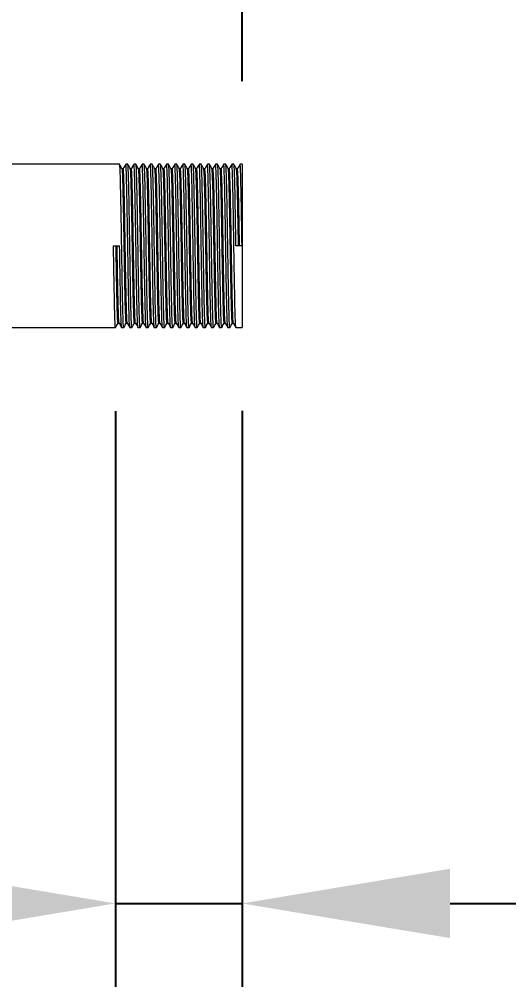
# Model space of a CAD drawing. Header units: millimetres. Extents: x 863 to 4626, y 388 to 3036.
# Drawn here: x 4273 to 4390.6, y 2081.7 to 2314.2 of the extents above; entities that cross this region are included whole.
import ezdxf

# ---------------------------------------------------------------- set-up
doc = ezdxf.new("R2010")
doc.units = ezdxf.units.MM
doc.linetypes.add('SLD-Solid', pattern=[0])
doc.styles.add('GENISO', font='geniso.shx', dxfattribs={"oblique": 15})
doc.dimstyles.new('Scale', dxfattribs={"dimscale": 20, "dimtxt": 2.5, "dimasz": 2.5, "dimexe": 1, "dimexo": 1, "dimgap": 0.8, "dimtad": 1, "dimdec": 0, "dimzin": 0, "dimtxsty": 'GENISO', "dimcen": 2.5, "dimclrd": 1, "dimclre": 1, "dimclrt": 7, "dimadec": 0, "dimazin": 0, "dimtfac": 1, "dimtdec": 0, "dimtmove": 0, "dimatfit": 3, "dimfxl": 1, "dimtzin": 0, "dimlwd": -1, "dimlwe": -1, "dimarcsym": 0})

# ---------------------------------------------------------------- blocks, each defined once
blk = doc.blocks.new('*D8')
at = {"color": 1, "transparency": 16777216}
for p, q in [((1080.58, 2299.35), (1080.58, 2488.01)), ((4326.51, 2299.35), (4326.51, 2488.01)), ((4276.51, 2468.01), (1130.58, 2468.01))]:
    blk.add_line(p, q, dxfattribs=at)
for points in [[(1130.58, 2476.34), (1130.58, 2459.67), (1080.58, 2468.01)], [(4276.51, 2476.34), (4276.51, 2459.67), (4326.51, 2468.01)]]:
    blk.add_solid(points, dxfattribs=at)
at = {"layer": 'Defpoints', "color": 0, "transparency": 16777216}
for p in [(1080.58, 2468.01), (1080.58, 2279.35), (4326.51, 2279.35)]:
    blk.add_point(p, dxfattribs=at)
at = {"color": 7, "transparency": 16777216, "insert": (2703.55, 2509.01), "char_height": 50, "attachment_point": 5, "style": 'GENISO'}
blk.add_mtext('3246', dxfattribs=at)
blk = doc.blocks.new('*D11')
at = {"color": 1, "transparency": 16777216}
for p, q in [((4296.1, 2219.99), (4296.1, 2081.74)), ((4326.51, 2220.12), (4326.51, 2081.74)), ((4246.1, 2101.74), (4196.1, 2101.74)), ((4296.1, 2101.74), (4326.51, 2101.74)), ((4376.51, 2101.74), (4524.94, 2101.74))]:
    blk.add_line(p, q, dxfattribs=at)
for points in [[(4246.1, 2110.08), (4246.1, 2093.41), (4296.1, 2101.74)], [(4376.51, 2110.08), (4376.51, 2093.41), (4326.51, 2101.74)]]:
    blk.add_solid(points, dxfattribs=at)
at = {"layer": 'Defpoints', "color": 0, "transparency": 16777216}
for p in [(4296.1, 2239.99), (4326.51, 2240.12), (4296.1, 2101.74)]:
    blk.add_point(p, dxfattribs=at)
at = {"color": 7, "transparency": 16777216, "insert": (4475.73, 2142.74), "char_height": 50, "attachment_point": 5, "style": 'GENISO'}
blk.add_mtext('30', dxfattribs=at)

msp = doc.modelspace()

# ---------------------------------------------------------------- linework, layer by layer
at = {"color": 3, "linetype": 'SLD-Solid', "lineweight": 0}
for p, q in [((4297.09, 2279.35), (1135.49, 2279.35)), ((4297.95, 2278.29), (4297.71, 2278.29)), ((4299.06, 2279.35), (4298.57, 2279.35)), ((4299.91, 2278.29), (4299.67, 2278.29)), ((4301.02, 2279.35), (4300.53, 2279.35)), ((4301.88, 2278.29), (4301.64, 2278.29)), ((4302.98, 2279.35), (4302.49, 2279.35)), ((4303.84, 2278.29), (4303.6, 2278.29)), ((4304.94, 2279.35), (4304.45, 2279.35)), ((4305.8, 2278.29), (4305.56, 2278.29)), ((4306.9, 2279.35), (4306.41, 2279.35)), ((4307.76, 2278.29), (4307.52, 2278.29)), ((4308.86, 2279.35), (4308.37, 2279.35)), ((4309.72, 2278.29), (4309.48, 2278.29)), ((4310.82, 2279.35), (4310.33, 2279.35)), ((4311.68, 2278.29), (4311.44, 2278.29)), ((4312.79, 2279.35), (4312.29, 2279.35)), ((4313.64, 2278.29), (4313.4, 2278.29)), ((4314.75, 2279.35), (4314.26, 2279.35)), ((4315.6, 2278.29), (4315.36, 2278.29)), ((4316.71, 2279.35), (4316.22, 2279.35)), ((4317.57, 2278.29), (4317.33, 2278.29)), ((4318.67, 2279.35), (4318.18, 2279.35)), ((4319.53, 2278.29), (4319.29, 2278.29)), ((4320.63, 2279.35), (4320.14, 2279.35)), ((4321.49, 2278.29), (4321.25, 2278.29)), ((4322.59, 2279.35), (4322.1, 2279.35)), ((4323.45, 2278.29), (4323.21, 2278.29)), ((4324.55, 2279.35), (4324.06, 2279.35)), ((4325.41, 2278.29), (4325.17, 2278.29)), ((4326.51, 2279.35), (4326.02, 2279.35)), ((4326.51, 2279.35), (4326.51, 2259.73)), ((4295.62, 2259.73), (4297.09, 2259.73)), ((4326.51, 2259.73), (4325.04, 2259.73)), ((4326.51, 2259.73), (4326.51, 2240.12)), ((4296.73, 2241.18), (4296.97, 2241.18)), ((4298.69, 2241.18), (4298.93, 2241.18)), ((4300.65, 2241.18), (4300.89, 2241.18)), ((4302.61, 2241.18), (4302.85, 2241.18)), ((4304.57, 2241.18), (4304.81, 2241.18)), ((4306.53, 2241.18), (4306.77, 2241.18)), ((4308.49, 2241.18), (4308.74, 2241.18)), ((4310.46, 2241.18), (4310.7, 2241.18)), ((4312.42, 2241.18), (4312.66, 2241.18)), ((4314.38, 2241.18), (4314.62, 2241.18)), ((4316.34, 2241.18), (4316.58, 2241.18)), ((4318.3, 2241.18), (4318.54, 2241.18)), ((4320.26, 2241.18), (4320.5, 2241.18)), ((4322.22, 2241.18), (4322.46, 2241.18)), ((4324.19, 2241.18), (4324.43, 2241.18)), ((1134.51, 2240.12), (4296.11, 2240.12)), ((4297.58, 2240.12), (4298.08, 2240.12)), ((4299.55, 2240.12), (4300.04, 2240.12)), ((4301.51, 2240.12), (4302, 2240.12)), ((4303.47, 2240.12), (4303.96, 2240.12)), ((4305.43, 2240.12), (4305.92, 2240.12)), ((4307.39, 2240.12), (4307.88, 2240.12)), ((4309.35, 2240.12), (4309.84, 2240.12)), ((4311.31, 2240.12), (4311.8, 2240.12)), ((4313.28, 2240.12), (4313.77, 2240.12)), ((4315.24, 2240.12), (4315.73, 2240.12)), ((4317.2, 2240.12), (4317.69, 2240.12)), ((4319.16, 2240.12), (4319.65, 2240.12)), ((4321.12, 2240.12), (4321.61, 2240.12)), ((4323.08, 2240.12), (4323.57, 2240.12)), ((4325.04, 2240.12), (4326.51, 2240.12))]:
    msp.add_line(p, q, dxfattribs=at)
for points, knots in [([(4298.08, 2240.18), (4298.08, 2240.16), (4298.06, 2239.99), (4298.01, 2240.42), (4297.95, 2241.49), (4297.89, 2243.32), (4297.83, 2245.78), (4297.77, 2248.77), (4297.71, 2252.18), (4297.65, 2255.89), (4297.58, 2259.73), (4297.53, 2263.58), (4297.46, 2267.29), (4297.4, 2270.7), (4297.34, 2273.69), (4297.28, 2276.15), (4297.22, 2277.96), (4297.16, 2279.13), (4297.12, 2279.27), (4297.09, 2279.35)], [0, 0, 0, 0, 0.008947, 0.071198, 0.132561, 0.194668, 0.257017, 0.318484, 0.380399, 0.442797, 0.504473, 0.56615, 0.628547, 0.690462, 0.75193, 0.814279, 0.876385, 0.937748, 1, 1, 1, 1]), ([(4297.72, 2278.28), (4297.61, 2278.45), (4297.41, 2278.81), (4297.21, 2279.16), (4297.1, 2279.34)], [0, 0, 0, 0, 0.499996, 1, 1, 1, 1]), ([(4298.69, 2241.18), (4298.66, 2241.31), (4298.61, 2241.55), (4298.53, 2243.5), (4298.44, 2246.46), (4298.36, 2250.36), (4298.28, 2254.87), (4298.2, 2259.73), (4298.12, 2264.59), (4298.03, 2269.11), (4297.95, 2273.01), (4297.87, 2275.96), (4297.79, 2277.86), (4297.74, 2278.1), (4297.72, 2278.22)], [0, 0, 0, 0, 0.084329, 0.167991, 0.252669, 0.336169, 0.42073, 0.504714, 0.588698, 0.673259, 0.756759, 0.841436, 0.925098, 1, 1, 1, 1]), ([(4298.56, 2279.34), (4298.45, 2279.16), (4298.25, 2278.81), (4298.05, 2278.46), (4297.95, 2278.29)], [0, 0, 0, 0, 0.503949, 1, 1, 1, 1]), ([(4298.92, 2241.25), (4298.9, 2241.37), (4298.85, 2241.61), (4298.77, 2243.51), (4298.69, 2246.46), (4298.61, 2250.36), (4298.52, 2254.87), (4298.44, 2259.73), (4298.36, 2264.59), (4298.28, 2269.11), (4298.2, 2273.01), (4298.11, 2275.97), (4298.04, 2277.92), (4297.98, 2278.16), (4297.95, 2278.29)], [0, 0, 0, 0, 0.074902, 0.158564, 0.243241, 0.326741, 0.411302, 0.495286, 0.57927, 0.663831, 0.747331, 0.832009, 0.915671, 1, 1, 1, 1]), ([(4299.54, 2240.18), (4299.52, 2240.24), (4299.48, 2240.39), (4299.42, 2241.51), (4299.36, 2243.32), (4299.3, 2245.78), (4299.24, 2248.77), (4299.18, 2252.18), (4299.12, 2255.89), (4299.06, 2259.73), (4299, 2263.58), (4298.93, 2267.29), (4298.87, 2270.7), (4298.81, 2273.69), (4298.75, 2276.15), (4298.69, 2277.98), (4298.63, 2279.05), (4298.58, 2279.47), (4298.56, 2279.31), (4298.56, 2279.29)], [0, 0, 0, 0, 0.053786, 0.115703, 0.178371, 0.241282, 0.303305, 0.365779, 0.428739, 0.490973, 0.553206, 0.616167, 0.678641, 0.740663, 0.803574, 0.866242, 0.928159, 0.990973, 1, 1, 1, 1]), ([(4300.05, 2240.18), (4300.04, 2240.16), (4300.02, 2239.99), (4299.97, 2240.42), (4299.92, 2241.49), (4299.85, 2243.32), (4299.79, 2245.78), (4299.73, 2248.77), (4299.67, 2252.18), (4299.61, 2255.89), (4299.55, 2259.73), (4299.49, 2263.58), (4299.42, 2267.29), (4299.36, 2270.7), (4299.3, 2273.69), (4299.24, 2276.15), (4299.18, 2277.96), (4299.12, 2279.13), (4299.08, 2279.27), (4299.06, 2279.35)], [0, 0, 0, 0, 0.008947, 0.071198, 0.132561, 0.194668, 0.257017, 0.318484, 0.380399, 0.442796, 0.504473, 0.56615, 0.628547, 0.690462, 0.75193, 0.814279, 0.876385, 0.937748, 1, 1, 1, 1]), ([(4299.68, 2278.28), (4299.58, 2278.45), (4299.37, 2278.81), (4299.17, 2279.16), (4299.07, 2279.34)], [0, 0, 0, 0, 0.499996, 1, 1, 1, 1]), ([(4300.65, 2241.18), (4300.62, 2241.31), (4300.57, 2241.55), (4300.49, 2243.5), (4300.4, 2246.46), (4300.32, 2250.36), (4300.24, 2254.87), (4300.16, 2259.73), (4300.08, 2264.59), (4299.99, 2269.11), (4299.92, 2273.01), (4299.83, 2275.96), (4299.75, 2277.86), (4299.7, 2278.1), (4299.68, 2278.22)], [0, 0, 0, 0, 0.084329, 0.167991, 0.252669, 0.336169, 0.42073, 0.504714, 0.588698, 0.673259, 0.756759, 0.841436, 0.925098, 1, 1, 1, 1]), ([(4300.52, 2279.34), (4300.42, 2279.16), (4300.21, 2278.81), (4300.01, 2278.46), (4299.91, 2278.29)], [0, 0, 0, 0, 0.503949, 1, 1, 1, 1]), ([(4300.89, 2241.25), (4300.86, 2241.37), (4300.81, 2241.61), (4300.73, 2243.51), (4300.65, 2246.46), (4300.57, 2250.36), (4300.49, 2254.87), (4300.4, 2259.73), (4300.32, 2264.59), (4300.24, 2269.11), (4300.16, 2273.01), (4300.08, 2275.97), (4300, 2277.92), (4299.94, 2278.16), (4299.91, 2278.29)], [0, 0, 0, 0, 0.074902, 0.158564, 0.243241, 0.326741, 0.411302, 0.495286, 0.57927, 0.663831, 0.747332, 0.832009, 0.915671, 1, 1, 1, 1]), ([(4301.51, 2240.12), (4301.49, 2240.2), (4301.45, 2240.34), (4301.39, 2241.51), (4301.32, 2243.32), (4301.26, 2245.78), (4301.2, 2248.77), (4301.14, 2252.18), (4301.08, 2255.89), (4301.02, 2259.73), (4300.96, 2263.58), (4300.89, 2267.29), (4300.83, 2270.7), (4300.77, 2273.69), (4300.71, 2276.15), (4300.65, 2277.98), (4300.59, 2279.05), (4300.54, 2279.47), (4300.52, 2279.31), (4300.52, 2279.29)], [0, 0, 0, 0, 0.062252, 0.123614, 0.185721, 0.24807, 0.309538, 0.371453, 0.43385, 0.495527, 0.557203, 0.619601, 0.681516, 0.742983, 0.805332, 0.867439, 0.928802, 0.991053, 1, 1, 1, 1]), ([(4302.01, 2240.18), (4302, 2240.16), (4301.98, 2239.99), (4301.94, 2240.42), (4301.88, 2241.49), (4301.81, 2243.32), (4301.75, 2245.78), (4301.69, 2248.77), (4301.63, 2252.18), (4301.57, 2255.89), (4301.51, 2259.73), (4301.45, 2263.58), (4301.38, 2267.29), (4301.32, 2270.7), (4301.26, 2273.69), (4301.2, 2276.15), (4301.14, 2277.96), (4301.08, 2279.13), (4301.04, 2279.27), (4301.02, 2279.35)], [0, 0, 0, 0, 0.008947, 0.071198, 0.132561, 0.194668, 0.257017, 0.318484, 0.380399, 0.442797, 0.504473, 0.56615, 0.628547, 0.690462, 0.75193, 0.814279, 0.876385, 0.937748, 1, 1, 1, 1]), ([(4301.64, 2278.28), (4301.54, 2278.45), (4301.33, 2278.81), (4301.13, 2279.16), (4301.03, 2279.34)], [0, 0, 0, 0, 0.500044, 1, 1, 1, 1]), ([(4302.61, 2241.18), (4302.58, 2241.31), (4302.53, 2241.55), (4302.45, 2243.5), (4302.36, 2246.46), (4302.29, 2250.36), (4302.2, 2254.87), (4302.12, 2259.73), (4302.04, 2264.59), (4301.96, 2269.11), (4301.88, 2273.01), (4301.79, 2275.96), (4301.72, 2277.86), (4301.66, 2278.1), (4301.64, 2278.22)], [0, 0, 0, 0, 0.084329, 0.167991, 0.252668, 0.336169, 0.42073, 0.504714, 0.588698, 0.673259, 0.756759, 0.841436, 0.925098, 1, 1, 1, 1]), ([(4302.48, 2279.34), (4302.38, 2279.16), (4302.17, 2278.81), (4301.97, 2278.46), (4301.87, 2278.29)], [0, 0, 0, 0, 0.503853, 1, 1, 1, 1]), ([(4302.85, 2241.25), (4302.82, 2241.37), (4302.77, 2241.61), (4302.69, 2243.51), (4302.61, 2246.46), (4302.53, 2250.36), (4302.45, 2254.87), (4302.37, 2259.73), (4302.28, 2264.59), (4302.2, 2269.11), (4302.12, 2273.01), (4302.04, 2275.97), (4301.96, 2277.92), (4301.9, 2278.16), (4301.88, 2278.29)], [0, 0, 0, 0, 0.0749017, 0.1585636, 0.243241, 0.3267414, 0.4113024, 0.4952862, 0.5792701, 0.663831, 0.7473314, 0.8320088, 0.9156707, 1, 1, 1, 1]), ([(4303.46, 2240.18), (4303.44, 2240.24), (4303.4, 2240.39), (4303.35, 2241.51), (4303.29, 2243.32), (4303.22, 2245.78), (4303.16, 2248.77), (4303.1, 2252.18), (4303.04, 2255.89), (4302.98, 2259.73), (4302.92, 2263.58), (4302.86, 2267.29), (4302.79, 2270.7), (4302.73, 2273.69), (4302.67, 2276.15), (4302.61, 2277.98), (4302.55, 2279.05), (4302.51, 2279.47), (4302.48, 2279.31), (4302.48, 2279.29)], [0, 0, 0, 0, 0.053786, 0.115703, 0.178371, 0.241282, 0.303305, 0.365779, 0.428739, 0.490973, 0.553206, 0.616167, 0.678641, 0.740663, 0.803575, 0.866242, 0.928159, 0.990973, 1, 1, 1, 1]), ([(4303.97, 2240.18), (4303.97, 2240.16), (4303.94, 2239.99), (4303.9, 2240.42), (4303.84, 2241.49), (4303.78, 2243.32), (4303.71, 2245.78), (4303.65, 2248.77), (4303.59, 2252.18), (4303.53, 2255.89), (4303.47, 2259.73), (4303.41, 2263.58), (4303.35, 2267.29), (4303.28, 2270.7), (4303.22, 2273.69), (4303.16, 2276.15), (4303.1, 2277.96), (4303.04, 2279.13), (4303, 2279.27), (4302.98, 2279.35)], [0, 0, 0, 0, 0.008947, 0.071198, 0.132561, 0.194668, 0.257017, 0.318484, 0.380399, 0.442796, 0.504473, 0.56615, 0.628547, 0.690462, 0.75193, 0.814279, 0.876385, 0.937748, 1, 1, 1, 1]), ([(4303.6, 2278.28), (4303.5, 2278.45), (4303.29, 2278.81), (4303.09, 2279.16), (4302.99, 2279.34)], [0, 0, 0, 0, 0.499996, 1, 1, 1, 1]), ([(4304.57, 2241.18), (4304.54, 2241.31), (4304.49, 2241.55), (4304.41, 2243.5), (4304.33, 2246.46), (4304.25, 2250.36), (4304.16, 2254.87), (4304.08, 2259.73), (4304, 2264.59), (4303.92, 2269.11), (4303.84, 2273.01), (4303.75, 2275.96), (4303.68, 2277.86), (4303.63, 2278.1), (4303.6, 2278.22)], [0, 0, 0, 0, 0.084329, 0.167991, 0.252669, 0.336169, 0.42073, 0.504714, 0.588698, 0.673259, 0.756759, 0.841436, 0.925098, 1, 1, 1, 1]), ([(4304.44, 2279.34), (4304.34, 2279.16), (4304.14, 2278.81), (4303.93, 2278.46), (4303.83, 2278.29)], [0, 0, 0, 0, 0.503949, 1, 1, 1, 1]), ([(4304.81, 2241.25), (4304.78, 2241.37), (4304.73, 2241.61), (4304.66, 2243.51), (4304.57, 2246.46), (4304.49, 2250.36), (4304.41, 2254.87), (4304.33, 2259.73), (4304.25, 2264.59), (4304.16, 2269.11), (4304.08, 2273.01), (4304, 2275.97), (4303.92, 2277.92), (4303.86, 2278.16), (4303.84, 2278.29)], [0, 0, 0, 0, 0.074902, 0.158564, 0.243241, 0.326741, 0.411302, 0.495286, 0.57927, 0.663831, 0.747332, 0.832009, 0.915671, 1, 1, 1, 1]), ([(4305.42, 2240.18), (4305.4, 2240.24), (4305.37, 2240.39), (4305.31, 2241.51), (4305.25, 2243.32), (4305.18, 2245.78), (4305.12, 2248.77), (4305.06, 2252.18), (4305, 2255.89), (4304.94, 2259.73), (4304.88, 2263.58), (4304.82, 2267.29), (4304.76, 2270.7), (4304.7, 2273.69), (4304.63, 2276.15), (4304.57, 2277.98), (4304.51, 2279.05), (4304.47, 2279.47), (4304.44, 2279.31), (4304.44, 2279.29)], [0, 0, 0, 0, 0.053786, 0.115703, 0.178371, 0.241282, 0.303305, 0.365779, 0.428739, 0.490973, 0.553206, 0.616167, 0.678641, 0.740663, 0.803574, 0.866242, 0.928159, 0.990973, 1, 1, 1, 1]), ([(4305.93, 2240.18), (4305.93, 2240.16), (4305.9, 2239.99), (4305.86, 2240.42), (4305.8, 2241.49), (4305.74, 2243.32), (4305.67, 2245.78), (4305.61, 2248.77), (4305.55, 2252.18), (4305.49, 2255.89), (4305.43, 2259.73), (4305.37, 2263.58), (4305.31, 2267.29), (4305.25, 2270.7), (4305.19, 2273.69), (4305.12, 2276.15), (4305.06, 2277.96), (4305, 2279.13), (4304.96, 2279.27), (4304.94, 2279.35)], [0, 0, 0, 0, 0.008947, 0.071198, 0.132561, 0.194668, 0.257017, 0.318484, 0.380399, 0.442797, 0.504473, 0.56615, 0.628547, 0.690462, 0.75193, 0.814279, 0.876386, 0.937748, 1, 1, 1, 1]), ([(4305.56, 2278.28), (4305.46, 2278.45), (4305.26, 2278.81), (4305.05, 2279.16), (4304.95, 2279.34)], [0, 0, 0, 0, 0.499948, 1, 1, 1, 1]), ([(4306.53, 2241.18), (4306.51, 2241.31), (4306.45, 2241.55), (4306.37, 2243.5), (4306.29, 2246.46), (4306.21, 2250.36), (4306.12, 2254.87), (4306.04, 2259.73), (4305.96, 2264.59), (4305.88, 2269.11), (4305.8, 2273.01), (4305.72, 2275.96), (4305.64, 2277.86), (4305.59, 2278.1), (4305.56, 2278.22)], [0, 0, 0, 0, 0.0843292, 0.1679912, 0.2526685, 0.3361689, 0.4207299, 0.5047137, 0.5886976, 0.6732586, 0.756759, 0.8414363, 0.9250983, 1, 1, 1, 1]), ([(4306.4, 2279.34), (4306.3, 2279.16), (4306.1, 2278.81), (4305.89, 2278.46), (4305.79, 2278.29)], [0, 0, 0, 0, 0.503901, 1, 1, 1, 1]), ([(4306.77, 2241.25), (4306.75, 2241.37), (4306.69, 2241.61), (4306.62, 2243.51), (4306.53, 2246.46), (4306.45, 2250.36), (4306.37, 2254.87), (4306.29, 2259.73), (4306.21, 2264.59), (4306.12, 2269.11), (4306.04, 2273.01), (4305.96, 2275.97), (4305.88, 2277.92), (4305.83, 2278.16), (4305.8, 2278.29)], [0, 0, 0, 0, 0.074902, 0.158564, 0.243241, 0.326741, 0.411302, 0.495286, 0.57927, 0.663831, 0.747332, 0.832009, 0.915671, 1, 1, 1, 1]), ([(4307.38, 2240.18), (4307.36, 2240.24), (4307.33, 2240.39), (4307.27, 2241.51), (4307.21, 2243.32), (4307.15, 2245.78), (4307.09, 2248.77), (4307.02, 2252.18), (4306.96, 2255.89), (4306.9, 2259.73), (4306.84, 2263.58), (4306.78, 2267.29), (4306.72, 2270.7), (4306.66, 2273.69), (4306.59, 2276.15), (4306.53, 2277.98), (4306.47, 2279.05), (4306.43, 2279.47), (4306.41, 2279.31), (4306.4, 2279.29)], [0, 0, 0, 0, 0.053786, 0.115703, 0.178371, 0.241282, 0.303305, 0.365779, 0.428739, 0.490973, 0.553206, 0.616167, 0.678641, 0.740663, 0.803575, 0.866242, 0.928159, 0.990973, 1, 1, 1, 1]), ([(4307.89, 2240.18), (4307.89, 2240.16), (4307.86, 2239.99), (4307.82, 2240.42), (4307.76, 2241.49), (4307.7, 2243.32), (4307.64, 2245.78), (4307.58, 2248.77), (4307.51, 2252.18), (4307.45, 2255.89), (4307.39, 2259.73), (4307.33, 2263.58), (4307.27, 2267.29), (4307.21, 2270.7), (4307.15, 2273.69), (4307.08, 2276.15), (4307.02, 2277.96), (4306.96, 2279.13), (4306.92, 2279.27), (4306.9, 2279.35)], [0, 0, 0, 0, 0.008947, 0.071198, 0.132561, 0.194668, 0.257017, 0.318484, 0.380399, 0.442797, 0.504473, 0.56615, 0.628547, 0.690462, 0.75193, 0.814279, 0.876385, 0.937748, 1, 1, 1, 1]), ([(4307.52, 2278.28), (4307.42, 2278.45), (4307.22, 2278.81), (4307.01, 2279.16), (4306.91, 2279.34)], [0, 0, 0, 0, 0.499996, 1, 1, 1, 1]), ([(4308.49, 2241.18), (4308.47, 2241.31), (4308.41, 2241.55), (4308.33, 2243.5), (4308.25, 2246.46), (4308.17, 2250.36), (4308.09, 2254.87), (4308, 2259.73), (4307.92, 2264.59), (4307.84, 2269.11), (4307.76, 2273.01), (4307.68, 2275.96), (4307.6, 2277.86), (4307.55, 2278.1), (4307.52, 2278.22)], [0, 0, 0, 0, 0.084329, 0.167991, 0.252669, 0.336169, 0.42073, 0.504714, 0.588698, 0.673259, 0.756759, 0.841436, 0.925098, 1, 1, 1, 1]), ([(4308.36, 2279.34), (4308.26, 2279.16), (4308.06, 2278.81), (4307.86, 2278.46), (4307.75, 2278.29)], [0, 0, 0, 0, 0.503853, 1, 1, 1, 1]), ([(4308.73, 2241.25), (4308.71, 2241.37), (4308.65, 2241.61), (4308.58, 2243.51), (4308.49, 2246.46), (4308.41, 2250.36), (4308.33, 2254.87), (4308.25, 2259.73), (4308.17, 2264.59), (4308.08, 2269.11), (4308.01, 2273.01), (4307.92, 2275.97), (4307.84, 2277.92), (4307.79, 2278.16), (4307.76, 2278.29)], [0, 0, 0, 0, 0.074902, 0.158564, 0.243241, 0.326741, 0.411302, 0.495286, 0.57927, 0.663831, 0.747331, 0.832009, 0.915671, 1, 1, 1, 1]), ([(4309.35, 2240.12), (4309.33, 2240.2), (4309.29, 2240.34), (4309.23, 2241.51), (4309.17, 2243.32), (4309.11, 2245.78), (4309.05, 2248.77), (4308.99, 2252.18), (4308.92, 2255.89), (4308.86, 2259.73), (4308.8, 2263.58), (4308.74, 2267.29), (4308.68, 2270.7), (4308.62, 2273.69), (4308.56, 2276.15), (4308.49, 2277.98), (4308.43, 2279.05), (4308.39, 2279.47), (4308.37, 2279.31), (4308.36, 2279.29)], [0, 0, 0, 0, 0.062252, 0.123615, 0.185721, 0.24807, 0.309538, 0.371453, 0.43385, 0.495527, 0.557203, 0.619601, 0.681516, 0.742983, 0.805332, 0.867439, 0.928802, 0.991053, 1, 1, 1, 1]), ([(4309.85, 2240.18), (4309.85, 2240.16), (4309.83, 2239.99), (4309.78, 2240.42), (4309.72, 2241.49), (4309.66, 2243.32), (4309.6, 2245.78), (4309.54, 2248.77), (4309.48, 2252.18), (4309.41, 2255.89), (4309.35, 2259.73), (4309.29, 2263.58), (4309.23, 2267.29), (4309.17, 2270.7), (4309.11, 2273.69), (4309.05, 2276.15), (4308.98, 2277.96), (4308.93, 2279.13), (4308.88, 2279.27), (4308.86, 2279.35)], [0, 0, 0, 0, 0.008947, 0.071198, 0.132561, 0.194668, 0.257017, 0.318484, 0.380399, 0.442796, 0.504473, 0.56615, 0.628547, 0.690462, 0.75193, 0.814279, 0.876385, 0.937748, 1, 1, 1, 1]), ([(4309.49, 2278.28), (4309.38, 2278.45), (4309.18, 2278.81), (4308.97, 2279.16), (4308.87, 2279.34)], [0, 0, 0, 0, 0.499996, 1, 1, 1, 1]), ([(4310.46, 2241.18), (4310.43, 2241.31), (4310.37, 2241.55), (4310.29, 2243.5), (4310.21, 2246.46), (4310.13, 2250.36), (4310.05, 2254.87), (4309.97, 2259.73), (4309.89, 2264.59), (4309.8, 2269.11), (4309.72, 2273.01), (4309.64, 2275.96), (4309.56, 2277.86), (4309.51, 2278.1), (4309.48, 2278.22)], [0, 0, 0, 0, 0.084329, 0.167991, 0.252669, 0.336169, 0.42073, 0.504714, 0.588698, 0.673259, 0.756759, 0.841436, 0.925098, 1, 1, 1, 1]), ([(4310.32, 2279.34), (4310.22, 2279.16), (4310.02, 2278.81), (4309.82, 2278.46), (4309.72, 2278.29)], [0, 0, 0, 0, 0.503949, 1, 1, 1, 1]), ([(4310.69, 2241.25), (4310.67, 2241.37), (4310.62, 2241.61), (4310.54, 2243.51), (4310.45, 2246.46), (4310.38, 2250.36), (4310.29, 2254.87), (4310.21, 2259.73), (4310.13, 2264.59), (4310.05, 2269.11), (4309.97, 2273.01), (4309.88, 2275.97), (4309.8, 2277.92), (4309.75, 2278.16), (4309.72, 2278.29)], [0, 0, 0, 0, 0.074902, 0.158564, 0.243241, 0.326741, 0.411302, 0.495286, 0.57927, 0.663831, 0.747332, 0.832009, 0.915671, 1, 1, 1, 1]), ([(4311.31, 2240.18), (4311.29, 2240.24), (4311.25, 2240.39), (4311.19, 2241.51), (4311.13, 2243.32), (4311.07, 2245.78), (4311.01, 2248.77), (4310.95, 2252.18), (4310.88, 2255.89), (4310.82, 2259.73), (4310.76, 2263.58), (4310.7, 2267.29), (4310.64, 2270.7), (4310.58, 2273.69), (4310.52, 2276.15), (4310.46, 2277.98), (4310.4, 2279.05), (4310.35, 2279.47), (4310.33, 2279.31), (4310.32, 2279.29)], [0, 0, 0, 0, 0.053786, 0.115703, 0.178371, 0.241282, 0.303305, 0.365779, 0.428739, 0.490973, 0.553206, 0.616167, 0.678641, 0.740663, 0.803575, 0.866242, 0.928159, 0.990973, 1, 1, 1, 1]), ([(4311.81, 2240.18), (4311.81, 2240.16), (4311.79, 2239.99), (4311.74, 2240.42), (4311.68, 2241.49), (4311.62, 2243.32), (4311.56, 2245.78), (4311.5, 2248.77), (4311.44, 2252.18), (4311.37, 2255.89), (4311.31, 2259.73), (4311.25, 2263.58), (4311.19, 2267.29), (4311.13, 2270.7), (4311.07, 2273.69), (4311.01, 2276.15), (4310.95, 2277.96), (4310.89, 2279.13), (4310.84, 2279.27), (4310.82, 2279.35)], [0, 0, 0, 0, 0.008947, 0.071198, 0.132561, 0.194668, 0.257017, 0.318484, 0.380399, 0.442797, 0.504473, 0.56615, 0.628547, 0.690462, 0.75193, 0.814278, 0.876385, 0.937748, 1, 1, 1, 1]), ([(4311.45, 2278.28), (4311.34, 2278.45), (4311.14, 2278.81), (4310.94, 2279.16), (4310.83, 2279.34)], [0, 0, 0, 0, 0.500044, 1, 1, 1, 1]), ([(4312.42, 2241.18), (4312.39, 2241.31), (4312.33, 2241.55), (4312.26, 2243.5), (4312.17, 2246.46), (4312.09, 2250.36), (4312.01, 2254.87), (4311.93, 2259.73), (4311.85, 2264.59), (4311.76, 2269.11), (4311.68, 2273.01), (4311.6, 2275.96), (4311.52, 2277.86), (4311.47, 2278.1), (4311.45, 2278.22)], [0, 0, 0, 0, 0.084329, 0.167991, 0.252668, 0.336169, 0.42073, 0.504714, 0.588698, 0.673259, 0.756759, 0.841436, 0.925098, 1, 1, 1, 1]), ([(4312.29, 2279.34), (4312.18, 2279.16), (4311.98, 2278.81), (4311.78, 2278.46), (4311.68, 2278.29)], [0, 0, 0, 0, 0.503901, 1, 1, 1, 1]), ([(4312.65, 2241.25), (4312.63, 2241.37), (4312.58, 2241.61), (4312.5, 2243.51), (4312.42, 2246.46), (4312.34, 2250.36), (4312.25, 2254.87), (4312.17, 2259.73), (4312.09, 2264.59), (4312.01, 2269.11), (4311.93, 2273.01), (4311.84, 2275.97), (4311.76, 2277.92), (4311.71, 2278.16), (4311.68, 2278.29)], [0, 0, 0, 0, 0.074902, 0.158564, 0.243241, 0.326741, 0.411302, 0.495286, 0.57927, 0.663831, 0.747331, 0.832009, 0.915671, 1, 1, 1, 1]), ([(4313.27, 2240.18), (4313.25, 2240.24), (4313.21, 2240.39), (4313.15, 2241.51), (4313.09, 2243.32), (4313.03, 2245.78), (4312.97, 2248.77), (4312.91, 2252.18), (4312.85, 2255.89), (4312.79, 2259.73), (4312.72, 2263.58), (4312.66, 2267.29), (4312.6, 2270.7), (4312.54, 2273.69), (4312.48, 2276.15), (4312.42, 2277.98), (4312.36, 2279.05), (4312.31, 2279.47), (4312.29, 2279.31), (4312.29, 2279.29)], [0, 0, 0, 0, 0.053786, 0.115703, 0.178371, 0.241282, 0.303305, 0.365779, 0.428739, 0.490973, 0.553206, 0.616167, 0.678641, 0.740663, 0.803575, 0.866242, 0.928159, 0.990973, 1, 1, 1, 1]), ([(4313.77, 2240.18), (4313.77, 2240.16), (4313.75, 2239.99), (4313.7, 2240.42), (4313.64, 2241.49), (4313.58, 2243.32), (4313.52, 2245.78), (4313.46, 2248.77), (4313.4, 2252.18), (4313.34, 2255.89), (4313.28, 2259.73), (4313.22, 2263.58), (4313.15, 2267.29), (4313.09, 2270.7), (4313.03, 2273.69), (4312.97, 2276.15), (4312.91, 2277.96), (4312.85, 2279.13), (4312.81, 2279.27), (4312.79, 2279.35)], [0, 0, 0, 0, 0.008947, 0.071198, 0.132561, 0.194668, 0.257017, 0.318484, 0.380399, 0.442797, 0.504473, 0.56615, 0.628547, 0.690462, 0.75193, 0.814279, 0.876385, 0.937748, 1, 1, 1, 1]), ([(4313.41, 2278.28), (4313.31, 2278.45), (4313.1, 2278.81), (4312.9, 2279.16), (4312.79, 2279.34)], [0, 0, 0, 0, 0.499996, 1, 1, 1, 1]), ([(4314.38, 2241.18), (4314.35, 2241.31), (4314.3, 2241.55), (4314.22, 2243.5), (4314.13, 2246.46), (4314.05, 2250.36), (4313.97, 2254.87), (4313.89, 2259.73), (4313.81, 2264.59), (4313.72, 2269.11), (4313.64, 2273.01), (4313.56, 2275.96), (4313.48, 2277.86), (4313.43, 2278.1), (4313.41, 2278.22)], [0, 0, 0, 0, 0.0843292, 0.1679912, 0.2526686, 0.336169, 0.4207299, 0.5047137, 0.5886976, 0.6732586, 0.756759, 0.8414364, 0.9250983, 1, 1, 1, 1]), ([(4314.25, 2279.34), (4314.14, 2279.16), (4313.94, 2278.81), (4313.74, 2278.46), (4313.64, 2278.29)], [0, 0, 0, 0, 0.503949, 1, 1, 1, 1]), ([(4314.61, 2241.25), (4314.59, 2241.37), (4314.54, 2241.61), (4314.46, 2243.51), (4314.38, 2246.46), (4314.3, 2250.36), (4314.21, 2254.87), (4314.13, 2259.73), (4314.05, 2264.59), (4313.97, 2269.11), (4313.89, 2273.01), (4313.81, 2275.97), (4313.73, 2277.92), (4313.67, 2278.16), (4313.64, 2278.29)], [0, 0, 0, 0, 0.074902, 0.158564, 0.243241, 0.326741, 0.411302, 0.495286, 0.57927, 0.663831, 0.747332, 0.832009, 0.915671, 1, 1, 1, 1]), ([(4315.23, 2240.18), (4315.21, 2240.24), (4315.17, 2240.39), (4315.12, 2241.51), (4315.05, 2243.32), (4314.99, 2245.78), (4314.93, 2248.77), (4314.87, 2252.18), (4314.81, 2255.89), (4314.75, 2259.73), (4314.69, 2263.58), (4314.62, 2267.29), (4314.56, 2270.7), (4314.5, 2273.69), (4314.44, 2276.15), (4314.38, 2277.98), (4314.32, 2279.05), (4314.27, 2279.47), (4314.25, 2279.31), (4314.25, 2279.29)], [0, 0, 0, 0, 0.053786, 0.115703, 0.178371, 0.241282, 0.303305, 0.365779, 0.428739, 0.490973, 0.553206, 0.616167, 0.678641, 0.740663, 0.803574, 0.866242, 0.928159, 0.990973, 1, 1, 1, 1]), ([(4315.74, 2240.18), (4315.73, 2240.16), (4315.71, 2239.99), (4315.66, 2240.42), (4315.61, 2241.49), (4315.54, 2243.32), (4315.48, 2245.78), (4315.42, 2248.77), (4315.36, 2252.18), (4315.3, 2255.89), (4315.24, 2259.73), (4315.18, 2263.58), (4315.11, 2267.29), (4315.05, 2270.7), (4314.99, 2273.69), (4314.93, 2276.15), (4314.87, 2277.96), (4314.81, 2279.13), (4314.77, 2279.27), (4314.75, 2279.35)], [0, 0, 0, 0, 0.008947, 0.071198, 0.132561, 0.194668, 0.257017, 0.318484, 0.380399, 0.442796, 0.504473, 0.56615, 0.628547, 0.690462, 0.75193, 0.814279, 0.876386, 0.937748, 1, 1, 1, 1]), ([(4315.37, 2278.28), (4315.27, 2278.45), (4315.06, 2278.81), (4314.86, 2279.16), (4314.76, 2279.34)], [0, 0, 0, 0, 0.499996, 1, 1, 1, 1]), ([(4316.34, 2241.18), (4316.31, 2241.31), (4316.26, 2241.55), (4316.18, 2243.5), (4316.09, 2246.46), (4316.01, 2250.36), (4315.93, 2254.87), (4315.85, 2259.73), (4315.77, 2264.59), (4315.68, 2269.11), (4315.61, 2273.01), (4315.52, 2275.96), (4315.44, 2277.86), (4315.39, 2278.1), (4315.37, 2278.22)], [0, 0, 0, 0, 0.0843292, 0.1679912, 0.2526685, 0.3361689, 0.4207299, 0.5047137, 0.5886976, 0.6732586, 0.7567589, 0.8414363, 0.9250983, 1, 1, 1, 1]), ([(4316.21, 2279.34), (4316.11, 2279.16), (4315.9, 2278.81), (4315.7, 2278.46), (4315.6, 2278.29)], [0, 0, 0, 0, 0.503949, 1, 1, 1, 1]), ([(4316.58, 2241.25), (4316.55, 2241.37), (4316.5, 2241.61), (4316.42, 2243.51), (4316.34, 2246.46), (4316.26, 2250.36), (4316.18, 2254.87), (4316.09, 2259.73), (4316.01, 2264.59), (4315.93, 2269.11), (4315.85, 2273.01), (4315.77, 2275.97), (4315.69, 2277.92), (4315.63, 2278.16), (4315.6, 2278.29)], [0, 0, 0, 0, 0.074902, 0.158564, 0.243241, 0.326741, 0.411302, 0.495286, 0.57927, 0.663831, 0.747332, 0.832009, 0.915671, 1, 1, 1, 1]), ([(4317.19, 2240.18), (4317.17, 2240.24), (4317.13, 2240.39), (4317.08, 2241.51), (4317.01, 2243.32), (4316.95, 2245.78), (4316.89, 2248.77), (4316.83, 2252.18), (4316.77, 2255.89), (4316.71, 2259.73), (4316.65, 2263.58), (4316.58, 2267.29), (4316.52, 2270.7), (4316.46, 2273.69), (4316.4, 2276.15), (4316.34, 2277.98), (4316.28, 2279.05), (4316.24, 2279.47), (4316.21, 2279.31), (4316.21, 2279.29)], [0, 0, 0, 0, 0.053786, 0.115703, 0.178371, 0.241282, 0.303305, 0.365779, 0.428739, 0.490973, 0.553206, 0.616167, 0.678641, 0.740663, 0.803575, 0.866242, 0.928159, 0.990973, 1, 1, 1, 1]), ([(4317.7, 2240.18), (4317.69, 2240.16), (4317.67, 2239.99), (4317.63, 2240.42), (4317.57, 2241.49), (4317.5, 2243.32), (4317.44, 2245.78), (4317.38, 2248.77), (4317.32, 2252.18), (4317.26, 2255.89), (4317.2, 2259.73), (4317.14, 2263.58), (4317.07, 2267.29), (4317.01, 2270.7), (4316.95, 2273.69), (4316.89, 2276.15), (4316.83, 2277.96), (4316.77, 2279.13), (4316.73, 2279.27), (4316.71, 2279.35)], [0, 0, 0, 0, 0.008947, 0.071198, 0.132561, 0.194668, 0.257017, 0.318484, 0.380399, 0.442797, 0.504473, 0.56615, 0.628547, 0.690462, 0.75193, 0.814279, 0.876385, 0.937748, 1, 1, 1, 1]), ([(4317.33, 2278.28), (4317.23, 2278.45), (4317.02, 2278.81), (4316.82, 2279.16), (4316.72, 2279.34)], [0, 0, 0, 0, 0.500044, 1, 1, 1, 1]), ([(4318.3, 2241.18), (4318.27, 2241.31), (4318.22, 2241.55), (4318.14, 2243.5), (4318.05, 2246.46), (4317.98, 2250.36), (4317.89, 2254.87), (4317.81, 2259.73), (4317.73, 2264.59), (4317.65, 2269.11), (4317.57, 2273.01), (4317.48, 2275.96), (4317.41, 2277.86), (4317.35, 2278.1), (4317.33, 2278.22)], [0, 0, 0, 0, 0.084329, 0.167991, 0.252669, 0.336169, 0.42073, 0.504714, 0.588698, 0.673259, 0.756759, 0.841436, 0.925098, 1, 1, 1, 1]), ([(4318.17, 2279.34), (4318.07, 2279.16), (4317.86, 2278.81), (4317.66, 2278.46), (4317.56, 2278.29)], [0, 0, 0, 0, 0.503853, 1, 1, 1, 1]), ([(4318.54, 2241.25), (4318.51, 2241.37), (4318.46, 2241.61), (4318.38, 2243.51), (4318.3, 2246.46), (4318.22, 2250.36), (4318.14, 2254.87), (4318.06, 2259.73), (4317.98, 2264.59), (4317.89, 2269.11), (4317.81, 2273.01), (4317.73, 2275.97), (4317.65, 2277.92), (4317.59, 2278.16), (4317.57, 2278.29)], [0, 0, 0, 0, 0.074902, 0.158564, 0.243241, 0.326741, 0.411302, 0.495286, 0.57927, 0.663831, 0.747331, 0.832009, 0.915671, 1, 1, 1, 1]), ([(4319.16, 2240.12), (4319.14, 2240.2), (4319.1, 2240.34), (4319.04, 2241.51), (4318.98, 2243.32), (4318.91, 2245.78), (4318.85, 2248.77), (4318.79, 2252.18), (4318.73, 2255.89), (4318.67, 2259.73), (4318.61, 2263.58), (4318.55, 2267.29), (4318.48, 2270.7), (4318.42, 2273.69), (4318.36, 2276.15), (4318.3, 2277.98), (4318.24, 2279.05), (4318.2, 2279.47), (4318.17, 2279.31), (4318.17, 2279.29)], [0, 0, 0, 0, 0.062252, 0.123615, 0.185721, 0.24807, 0.309538, 0.371453, 0.43385, 0.495527, 0.557203, 0.619601, 0.681516, 0.742983, 0.805332, 0.867439, 0.928802, 0.991053, 1, 1, 1, 1]), ([(4319.66, 2240.18), (4319.66, 2240.16), (4319.63, 2239.99), (4319.59, 2240.42), (4319.53, 2241.49), (4319.47, 2243.32), (4319.4, 2245.78), (4319.34, 2248.77), (4319.28, 2252.18), (4319.22, 2255.89), (4319.16, 2259.73), (4319.1, 2263.58), (4319.04, 2267.29), (4318.97, 2270.7), (4318.92, 2273.69), (4318.85, 2276.15), (4318.79, 2277.96), (4318.73, 2279.13), (4318.69, 2279.27), (4318.67, 2279.35)], [0, 0, 0, 0, 0.008947, 0.071198, 0.132561, 0.194668, 0.257017, 0.318484, 0.380399, 0.442796, 0.504473, 0.56615, 0.628547, 0.690462, 0.75193, 0.814279, 0.876385, 0.937748, 1, 1, 1, 1]), ([(4319.29, 2278.28), (4319.19, 2278.45), (4318.98, 2278.81), (4318.78, 2279.16), (4318.68, 2279.34)], [0, 0, 0, 0, 0.499996, 1, 1, 1, 1]), ([(4320.26, 2241.18), (4320.23, 2241.31), (4320.18, 2241.55), (4320.1, 2243.5), (4320.02, 2246.46), (4319.94, 2250.36), (4319.85, 2254.87), (4319.77, 2259.73), (4319.69, 2264.59), (4319.61, 2269.11), (4319.53, 2273.01), (4319.44, 2275.96), (4319.37, 2277.86), (4319.32, 2278.1), (4319.29, 2278.22)], [0, 0, 0, 0, 0.084329, 0.167991, 0.252669, 0.336169, 0.42073, 0.504714, 0.588698, 0.673259, 0.756759, 0.841436, 0.925098, 1, 1, 1, 1]), ([(4320.13, 2279.34), (4320.03, 2279.16), (4319.83, 2278.81), (4319.62, 2278.46), (4319.52, 2278.29)], [0, 0, 0, 0, 0.503949, 1, 1, 1, 1]), ([(4320.5, 2241.25), (4320.47, 2241.37), (4320.42, 2241.61), (4320.35, 2243.51), (4320.26, 2246.46), (4320.18, 2250.36), (4320.1, 2254.87), (4320.02, 2259.73), (4319.94, 2264.59), (4319.85, 2269.11), (4319.77, 2273.01), (4319.69, 2275.97), (4319.61, 2277.92), (4319.55, 2278.16), (4319.53, 2278.29)], [0, 0, 0, 0, 0.074902, 0.158564, 0.243241, 0.326741, 0.411302, 0.495286, 0.57927, 0.663831, 0.747332, 0.832009, 0.915671, 1, 1, 1, 1]), ([(4321.11, 2240.18), (4321.09, 2240.24), (4321.06, 2240.39), (4321, 2241.51), (4320.94, 2243.32), (4320.87, 2245.78), (4320.81, 2248.77), (4320.75, 2252.18), (4320.69, 2255.89), (4320.63, 2259.73), (4320.57, 2263.58), (4320.51, 2267.29), (4320.45, 2270.7), (4320.39, 2273.69), (4320.32, 2276.15), (4320.26, 2277.98), (4320.2, 2279.05), (4320.16, 2279.47), (4320.13, 2279.31), (4320.13, 2279.29)], [0, 0, 0, 0, 0.053786, 0.115703, 0.178371, 0.241282, 0.303305, 0.365779, 0.428739, 0.490973, 0.553206, 0.616167, 0.678641, 0.740663, 0.803575, 0.866242, 0.928159, 0.990973, 1, 1, 1, 1]), ([(4321.62, 2240.18), (4321.62, 2240.16), (4321.59, 2239.99), (4321.55, 2240.42), (4321.49, 2241.49), (4321.43, 2243.32), (4321.36, 2245.78), (4321.31, 2248.77), (4321.24, 2252.18), (4321.18, 2255.89), (4321.12, 2259.73), (4321.06, 2263.58), (4321, 2267.29), (4320.94, 2270.7), (4320.88, 2273.69), (4320.81, 2276.15), (4320.75, 2277.96), (4320.69, 2279.13), (4320.65, 2279.27), (4320.63, 2279.35)], [0, 0, 0, 0, 0.008947, 0.071198, 0.132561, 0.194668, 0.257017, 0.318484, 0.380399, 0.442797, 0.504473, 0.56615, 0.628547, 0.690462, 0.75193, 0.814278, 0.876385, 0.937748, 1, 1, 1, 1]), ([(4321.25, 2278.28), (4321.15, 2278.45), (4320.95, 2278.81), (4320.74, 2279.16), (4320.64, 2279.34)], [0, 0, 0, 0, 0.499948, 1, 1, 1, 1]), ([(4322.22, 2241.18), (4322.2, 2241.31), (4322.14, 2241.55), (4322.06, 2243.5), (4321.98, 2246.46), (4321.9, 2250.36), (4321.81, 2254.87), (4321.73, 2259.73), (4321.65, 2264.59), (4321.57, 2269.11), (4321.49, 2273.01), (4321.41, 2275.96), (4321.33, 2277.86), (4321.28, 2278.1), (4321.25, 2278.22)], [0, 0, 0, 0, 0.084329, 0.167991, 0.252668, 0.336169, 0.42073, 0.504714, 0.588698, 0.673259, 0.756759, 0.841436, 0.925098, 1, 1, 1, 1]), ([(4322.09, 2279.34), (4321.99, 2279.16), (4321.79, 2278.81), (4321.58, 2278.46), (4321.48, 2278.29)], [0, 0, 0, 0, 0.503901, 1, 1, 1, 1]), ([(4322.46, 2241.25), (4322.44, 2241.37), (4322.38, 2241.61), (4322.31, 2243.51), (4322.22, 2246.46), (4322.14, 2250.36), (4322.06, 2254.87), (4321.98, 2259.73), (4321.9, 2264.59), (4321.81, 2269.11), (4321.74, 2273.01), (4321.65, 2275.97), (4321.57, 2277.92), (4321.52, 2278.16), (4321.49, 2278.29)], [0, 0, 0, 0, 0.074902, 0.158564, 0.243241, 0.326741, 0.411302, 0.495286, 0.57927, 0.663831, 0.747331, 0.832009, 0.915671, 1, 1, 1, 1]), ([(4323.07, 2240.18), (4323.06, 2240.24), (4323.02, 2240.39), (4322.96, 2241.51), (4322.9, 2243.32), (4322.84, 2245.78), (4322.78, 2248.77), (4322.71, 2252.18), (4322.65, 2255.89), (4322.59, 2259.73), (4322.53, 2263.58), (4322.47, 2267.29), (4322.41, 2270.7), (4322.35, 2273.69), (4322.28, 2276.15), (4322.22, 2277.98), (4322.16, 2279.05), (4322.12, 2279.47), (4322.1, 2279.31), (4322.09, 2279.29)], [0, 0, 0, 0, 0.053786, 0.115703, 0.178371, 0.241282, 0.303305, 0.365779, 0.428739, 0.490973, 0.553206, 0.616167, 0.678641, 0.740663, 0.803575, 0.866242, 0.928159, 0.990973, 1, 1, 1, 1]), ([(4323.58, 2240.18), (4323.58, 2240.16), (4323.55, 2239.99), (4323.51, 2240.42), (4323.45, 2241.49), (4323.39, 2243.32), (4323.33, 2245.78), (4323.27, 2248.77), (4323.21, 2252.18), (4323.14, 2255.89), (4323.08, 2259.73), (4323.02, 2263.58), (4322.96, 2267.29), (4322.9, 2270.7), (4322.84, 2273.69), (4322.77, 2276.15), (4322.71, 2277.96), (4322.65, 2279.13), (4322.61, 2279.27), (4322.59, 2279.35)], [0, 0, 0, 0, 0.008947, 0.071198, 0.132561, 0.194668, 0.257017, 0.318484, 0.380399, 0.442797, 0.504473, 0.56615, 0.628547, 0.690462, 0.75193, 0.814279, 0.876385, 0.937748, 1, 1, 1, 1]), ([(4323.21, 2278.28), (4323.11, 2278.45), (4322.91, 2278.81), (4322.7, 2279.16), (4322.6, 2279.34)], [0, 0, 0, 0, 0.499996, 1, 1, 1, 1]), ([(4324.19, 2241.18), (4324.16, 2241.31), (4324.1, 2241.55), (4324.02, 2243.5), (4323.94, 2246.46), (4323.86, 2250.36), (4323.78, 2254.87), (4323.7, 2259.73), (4323.61, 2264.59), (4323.53, 2269.11), (4323.45, 2273.01), (4323.37, 2275.96), (4323.29, 2277.86), (4323.24, 2278.1), (4323.21, 2278.22)], [0, 0, 0, 0, 0.084329, 0.167991, 0.252669, 0.336169, 0.42073, 0.504714, 0.588698, 0.673259, 0.756759, 0.841436, 0.925098, 1, 1, 1, 1]), ([(4324.05, 2279.34), (4323.95, 2279.16), (4323.75, 2278.81), (4323.55, 2278.46), (4323.44, 2278.29)], [0, 0, 0, 0, 0.503949, 1, 1, 1, 1]), ([(4324.42, 2241.25), (4324.4, 2241.37), (4324.34, 2241.61), (4324.27, 2243.51), (4324.18, 2246.46), (4324.1, 2250.36), (4324.02, 2254.87), (4323.94, 2259.73), (4323.86, 2264.59), (4323.77, 2269.11), (4323.7, 2273.01), (4323.61, 2275.97), (4323.53, 2277.92), (4323.48, 2278.16), (4323.45, 2278.29)], [0, 0, 0, 0, 0.074902, 0.158564, 0.243241, 0.326741, 0.411302, 0.495286, 0.57927, 0.663831, 0.747331, 0.832009, 0.915671, 1, 1, 1, 1]), ([(4325.03, 2240.18), (4325.02, 2240.24), (4324.98, 2240.39), (4324.92, 2241.51), (4324.86, 2243.32), (4324.8, 2245.78), (4324.74, 2248.77), (4324.68, 2252.18), (4324.61, 2255.89), (4324.55, 2259.73), (4324.49, 2263.58), (4324.43, 2267.29), (4324.37, 2270.7), (4324.31, 2273.69), (4324.25, 2276.15), (4324.18, 2277.98), (4324.13, 2279.05), (4324.08, 2279.47), (4324.06, 2279.31), (4324.05, 2279.29)], [0, 0, 0, 0, 0.053786, 0.115703, 0.178371, 0.241282, 0.303305, 0.365779, 0.428739, 0.490973, 0.553206, 0.616167, 0.678641, 0.740663, 0.803574, 0.866242, 0.928159, 0.990973, 1, 1, 1, 1]), ([(4325.04, 2259.73), (4325.02, 2261.01), (4324.98, 2263.58), (4324.92, 2267.29), (4324.86, 2270.7), (4324.8, 2273.69), (4324.74, 2276.15), (4324.67, 2277.96), (4324.62, 2279.13), (4324.57, 2279.27), (4324.55, 2279.35)], [0, 0, 0, 0, 0.124467, 0.250388, 0.375336, 0.499381, 0.625204, 0.750539, 0.874373, 1, 1, 1, 1]), ([(4325.18, 2278.28), (4325.07, 2278.45), (4324.87, 2278.81), (4324.66, 2279.16), (4324.56, 2279.34)], [0, 0, 0, 0, 0.499996, 1, 1, 1, 1]), ([(4325.66, 2259.73), (4325.63, 2261.35), (4325.58, 2264.59), (4325.49, 2269.11), (4325.41, 2273.01), (4325.33, 2275.96), (4325.25, 2277.86), (4325.2, 2278.1), (4325.17, 2278.22)], [0, 0, 0, 0, 0.169566, 0.340298, 0.508888, 0.679854, 0.848771, 1, 1, 1, 1]), ([(4326.01, 2279.34), (4325.91, 2279.16), (4325.71, 2278.81), (4325.51, 2278.46), (4325.41, 2278.29)], [0, 0, 0, 0, 0.503949, 1, 1, 1, 1]), ([(4325.9, 2259.73), (4325.87, 2261.35), (4325.82, 2264.59), (4325.74, 2269.11), (4325.66, 2273.01), (4325.57, 2275.97), (4325.49, 2277.92), (4325.44, 2278.16), (4325.41, 2278.29)], [0, 0, 0, 0, 0.166399, 0.3339415, 0.4993826, 0.6671555, 0.8329168, 1, 1, 1, 1]), ([(4326.51, 2259.73), (4326.49, 2261.01), (4326.45, 2263.58), (4326.39, 2267.29), (4326.33, 2270.7), (4326.27, 2273.69), (4326.21, 2276.15), (4326.15, 2277.98), (4326.09, 2279.05), (4326.04, 2279.47), (4326.02, 2279.31), (4326.01, 2279.29)], [0, 0, 0, 0, 0.12226, 0.245947, 0.368679, 0.490525, 0.614116, 0.737229, 0.858866, 0.982265, 1, 1, 1, 1]), ([(4296.12, 2240.18), (4296.12, 2240.16), (4296.1, 2239.99), (4296.05, 2240.42), (4295.99, 2241.49), (4295.93, 2243.32), (4295.87, 2245.78), (4295.81, 2248.77), (4295.75, 2252.18), (4295.68, 2255.89), (4295.64, 2258.46), (4295.62, 2259.73)], [0, 0, 0, 0, 0.017735, 0.141134, 0.262771, 0.385884, 0.509475, 0.631321, 0.754053, 0.87774, 1, 1, 1, 1]), ([(4296.73, 2241.18), (4296.7, 2241.31), (4296.64, 2241.55), (4296.56, 2243.5), (4296.48, 2246.46), (4296.4, 2250.36), (4296.32, 2254.87), (4296.26, 2258.12), (4296.24, 2259.73)], [0, 0, 0, 0, 0.167083, 0.332844, 0.500617, 0.666059, 0.833601, 1, 1, 1, 1]), ([(4296.96, 2241.25), (4296.94, 2241.37), (4296.89, 2241.61), (4296.81, 2243.51), (4296.73, 2246.46), (4296.65, 2250.36), (4296.56, 2254.87), (4296.51, 2258.12), (4296.48, 2259.73)], [0, 0, 0, 0, 0.151229, 0.320145, 0.491112, 0.659702, 0.830434, 1, 1, 1, 1]), ([(4297.58, 2240.12), (4297.56, 2240.2), (4297.52, 2240.34), (4297.46, 2241.51), (4297.4, 2243.32), (4297.34, 2245.78), (4297.28, 2248.77), (4297.22, 2252.18), (4297.16, 2255.89), (4297.11, 2258.46), (4297.09, 2259.73)], [0, 0, 0, 0, 0.125627, 0.249461, 0.374796, 0.500619, 0.624664, 0.749612, 0.875533, 1, 1, 1, 1]), ([(4296.12, 2240.13), (4296.23, 2240.31), (4296.43, 2240.66), (4296.63, 2241.01), (4296.73, 2241.18)], [0, 0, 0, 0, 0.503949, 1, 1, 1, 1]), ([(4296.96, 2241.19), (4297.06, 2241.01), (4297.27, 2240.66), (4297.47, 2240.31), (4297.58, 2240.13)], [0, 0, 0, 0, 0.499996, 1, 1, 1, 1]), ([(4298.08, 2240.13), (4298.19, 2240.31), (4298.39, 2240.66), (4298.59, 2241.01), (4298.69, 2241.18)], [0, 0, 0, 0, 0.503949, 1, 1, 1, 1]), ([(4298.92, 2241.19), (4299.03, 2241.01), (4299.23, 2240.66), (4299.44, 2240.31), (4299.54, 2240.13)], [0, 0, 0, 0, 0.499996, 1, 1, 1, 1]), ([(4300.05, 2240.13), (4300.15, 2240.31), (4300.35, 2240.66), (4300.55, 2241.01), (4300.65, 2241.18)], [0, 0, 0, 0, 0.503901, 1, 1, 1, 1]), ([(4300.89, 2241.19), (4300.99, 2241.01), (4301.19, 2240.66), (4301.4, 2240.31), (4301.5, 2240.13)], [0, 0, 0, 0, 0.499948, 1, 1, 1, 1]), ([(4302.01, 2240.13), (4302.11, 2240.31), (4302.31, 2240.66), (4302.52, 2241.01), (4302.62, 2241.18)], [0, 0, 0, 0, 0.503949, 1, 1, 1, 1]), ([(4302.85, 2241.19), (4302.95, 2241.01), (4303.15, 2240.66), (4303.36, 2240.31), (4303.46, 2240.13)], [0, 0, 0, 0, 0.499996, 1, 1, 1, 1]), ([(4303.97, 2240.13), (4304.07, 2240.31), (4304.27, 2240.66), (4304.48, 2241.01), (4304.58, 2241.18)], [0, 0, 0, 0, 0.503853, 1, 1, 1, 1]), ([(4304.81, 2241.19), (4304.91, 2241.01), (4305.11, 2240.66), (4305.32, 2240.31), (4305.42, 2240.13)], [0, 0, 0, 0, 0.500044, 1, 1, 1, 1]), ([(4305.93, 2240.13), (4306.03, 2240.31), (4306.23, 2240.66), (4306.44, 2241.01), (4306.54, 2241.18)], [0, 0, 0, 0, 0.503949, 1, 1, 1, 1]), ([(4306.77, 2241.19), (4306.87, 2241.01), (4307.08, 2240.66), (4307.28, 2240.31), (4307.38, 2240.13)], [0, 0, 0, 0, 0.499996, 1, 1, 1, 1]), ([(4307.89, 2240.13), (4307.99, 2240.31), (4308.2, 2240.66), (4308.4, 2241.01), (4308.5, 2241.18)], [0, 0, 0, 0, 0.503949, 1, 1, 1, 1]), ([(4308.73, 2241.19), (4308.83, 2241.01), (4309.04, 2240.66), (4309.24, 2240.31), (4309.34, 2240.13)], [0, 0, 0, 0, 0.499996, 1, 1, 1, 1]), ([(4309.85, 2240.13), (4309.95, 2240.31), (4310.16, 2240.66), (4310.36, 2241.01), (4310.46, 2241.18)], [0, 0, 0, 0, 0.503901, 1, 1, 1, 1]), ([(4310.69, 2241.19), (4310.79, 2241.01), (4311, 2240.66), (4311.2, 2240.31), (4311.31, 2240.13)], [0, 0, 0, 0, 0.499948, 1, 1, 1, 1]), ([(4311.81, 2240.13), (4311.92, 2240.31), (4312.12, 2240.66), (4312.32, 2241.01), (4312.42, 2241.18)], [0, 0, 0, 0, 0.503949, 1, 1, 1, 1]), ([(4312.65, 2241.19), (4312.76, 2241.01), (4312.96, 2240.66), (4313.16, 2240.31), (4313.27, 2240.13)], [0, 0, 0, 0, 0.499996, 1, 1, 1, 1]), ([(4313.77, 2240.13), (4313.88, 2240.31), (4314.08, 2240.66), (4314.28, 2241.01), (4314.38, 2241.18)], [0, 0, 0, 0, 0.503853, 1, 1, 1, 1]), ([(4314.61, 2241.19), (4314.72, 2241.01), (4314.92, 2240.66), (4315.13, 2240.31), (4315.23, 2240.13)], [0, 0, 0, 0, 0.500044, 1, 1, 1, 1]), ([(4315.74, 2240.13), (4315.84, 2240.31), (4316.04, 2240.66), (4316.24, 2241.01), (4316.34, 2241.18)], [0, 0, 0, 0, 0.503949, 1, 1, 1, 1]), ([(4316.58, 2241.19), (4316.68, 2241.01), (4316.88, 2240.66), (4317.09, 2240.31), (4317.19, 2240.13)], [0, 0, 0, 0, 0.499996, 1, 1, 1, 1]), ([(4317.7, 2240.13), (4317.8, 2240.31), (4318, 2240.66), (4318.21, 2241.01), (4318.31, 2241.18)], [0, 0, 0, 0, 0.503949, 1, 1, 1, 1]), ([(4318.54, 2241.19), (4318.64, 2241.01), (4318.84, 2240.66), (4319.05, 2240.31), (4319.15, 2240.13)], [0, 0, 0, 0, 0.499996, 1, 1, 1, 1]), ([(4319.66, 2240.13), (4319.76, 2240.31), (4319.96, 2240.66), (4320.17, 2241.01), (4320.27, 2241.18)], [0, 0, 0, 0, 0.503901, 1, 1, 1, 1]), ([(4320.5, 2241.19), (4320.6, 2241.01), (4320.8, 2240.66), (4321.01, 2240.31), (4321.11, 2240.13)], [0, 0, 0, 0, 0.499948, 1, 1, 1, 1]), ([(4321.62, 2240.13), (4321.72, 2240.31), (4321.93, 2240.66), (4322.13, 2241.01), (4322.23, 2241.18)], [0, 0, 0, 0, 0.503949, 1, 1, 1, 1]), ([(4322.46, 2241.19), (4322.56, 2241.01), (4322.77, 2240.66), (4322.97, 2240.31), (4323.07, 2240.13)], [0, 0, 0, 0, 0.499996, 1, 1, 1, 1]), ([(4323.58, 2240.13), (4323.68, 2240.31), (4323.89, 2240.66), (4324.09, 2241.01), (4324.19, 2241.18)], [0, 0, 0, 0, 0.503853, 1, 1, 1, 1]), ([(4324.42, 2241.19), (4324.52, 2241.01), (4324.73, 2240.66), (4324.93, 2240.31), (4325.03, 2240.13)], [0, 0, 0, 0, 0.500044, 1, 1, 1, 1])]:
    msp.add_open_spline(points, degree=3, knots=knots, dxfattribs=at)

# ---------------------------------------------------------------- dimensions: what is measured, and where the dimension line sits
dim = msp.add_linear_dim(base=(1080.58, 2468.01), p1=(4326.51, 2279.35), p2=(1080.58, 2279.35), dimstyle='Scale')
dim.commit()
dim.dimension.update_dxf_attribs({"geometry": '*D8', "text_midpoint": (2703.55, 2509.01)})
dim = msp.add_linear_dim(base=(4296.1, 2101.74), p1=(4326.51, 2240.12), p2=(4296.1, 2239.99), dimstyle='Scale')
dim.commit()
dim.dimension.update_dxf_attribs({"geometry": '*D11', "text_midpoint": (4475.73, 2101.74), "dimtype": 160})

doc.saveas('drawing.dxf')
